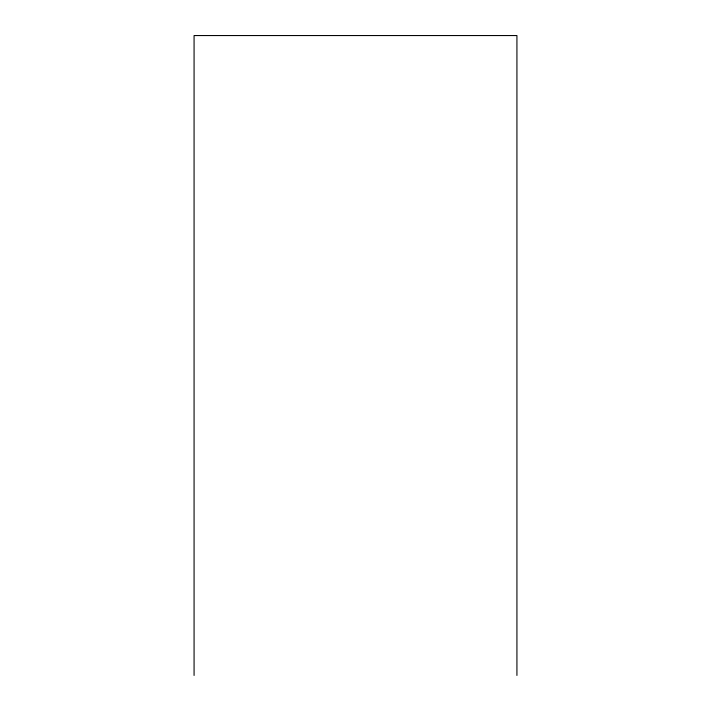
<?xml version="1.0" encoding="UTF-8"?>
<svg xmlns="http://www.w3.org/2000/svg" width="711" height="711" viewBox="0 0 711 711"><rect width="100%" height="100%" fill="white"/><g stroke="black" fill="none" stroke-linecap="round" stroke-linejoin="round"><path stroke-width="1.07" d="M516.924 675.45L516.924 35.55L194.076 35.55L194.076 675.45"/></g></svg>
